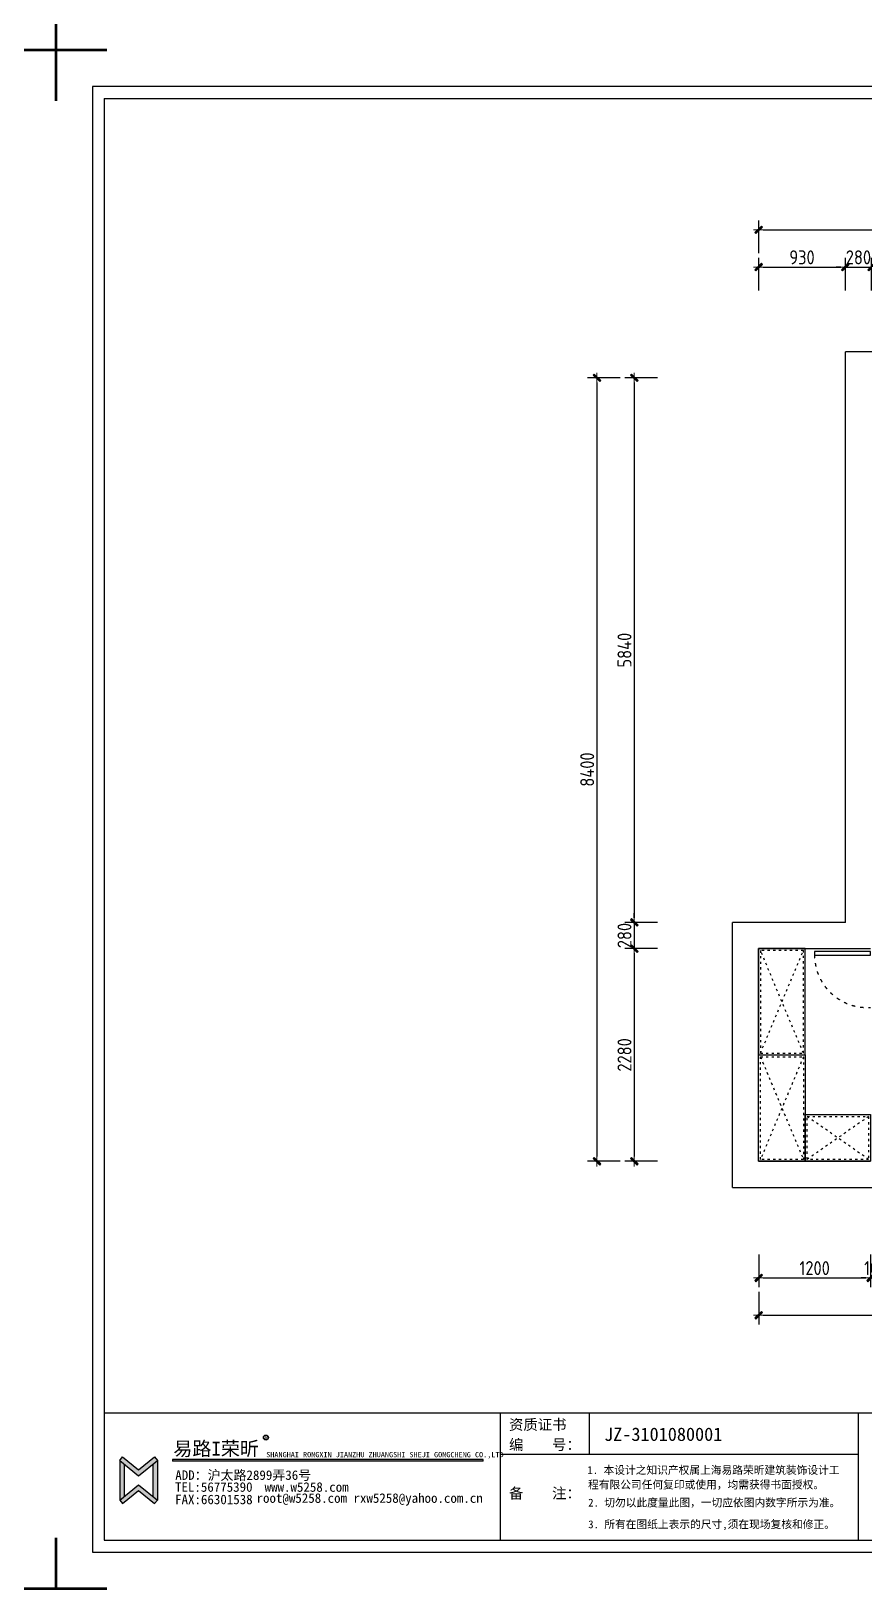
# Model space of a CAD drawing. Header units: millimetres. Extents: x -58733 to 427521, y -235734 to 553534.
# Drawn here: x 318671 to 327612, y -222214 to -205501 of the extents above; entities that cross this region are included whole.
import ezdxf

# ---------------------------------------------------------------- set-up
doc = ezdxf.new("R2010")
doc.units = ezdxf.units.MM
doc.linetypes.add('ACAD_ISO03W100', pattern=[30, 12, -18])
for name, color, linetype in [('02-活动家具', 1, 'Continuous'), ('图框', 251, 'Continuous'), ('目录文字', 8, 'Continuous')]:
    doc.layers.add(name, color=color, linetype=linetype)
doc.layers.add('墙体', color=7, linetype='Continuous', lineweight=30)
doc.styles.add('CCD_DIM', font='ARCHS.SHX')
doc.styles.get("Standard").update_dxf_attribs({"font": 'simsun.ttc'})
doc.styles.add('YQ_DIM', font='SUPEROS.SHX', dxfattribs={"width": 0.8, "bigfont": 'HZDX.SHX'})
doc.styles.add('宋体', font='simsun.ttc', dxfattribs={"height": 120})
doc.styles.add('英文', font='simhei.ttf')
doc.styles.add('黑体', font='simhei.ttf')
doc.dimstyles.new('海龍1：50', dxfattribs={"dimscale": 50, "dimtxt": 3, "dimasz": 1, "dimexe": 2, "dimexo": 2, "dimgap": 0.6, "dimtad": 1, "dimdec": 0, "dimrnd": 5, "dimdsep": 46, "dimtxsty": 'CCD_DIM', "dimblk": 'WS-cj', "dimcen": 1, "dimclrd": 242, "dimclre": 242, "dimclrt": 2, "dimadec": 0, "dimazin": 2, "dimtfac": 1, "dimtdec": 0, "dimtix": 1, "dimtmove": 2, "dimatfit": 3, "dimldrblk": 'CCD_Leader_Arrow', "dimfxl": 5, "dimfxlon": 1, "dimtolj": 1, "dimarcsym": 0})

# ---------------------------------------------------------------- blocks, each defined once
blk = doc.blocks.new('图框1比60')
h = blk.add_hatch(color=8)
edge = h.paths.add_edge_path()
edge.add_ellipse((163710, 45505), major_axis=(-0.2, 29.4), ratio=1, start_angle=269.6878, end_angle=449.6878)
edge.add_ellipse((163710, 45505), major_axis=(-0.2, 29.4), ratio=1, start_angle=89.5622, end_angle=269.5622)
edge = h.paths.add_edge_path(flags=16)
edge.add_ellipse((163710, 45505), major_axis=(0, 24.9), ratio=1, start_angle=269.966, end_angle=449.966)
edge.add_ellipse((163710, 45505), major_axis=(0, 24.9), ratio=1, start_angle=89.8872, end_angle=269.8872)
h = blk.add_hatch(color=8)
h.paths.add_polyline_path([(162213, 45056), (162434, 45236), (162401, 45277), (162213, 45124), (162025, 45277), (161992, 45236)])
h.paths.add_polyline_path([(162213, 44882), (162401, 44729), (162434, 44770), (162213, 44950), (161992, 44770), (162025, 44729)])
h = blk.add_hatch(color=8)
h.paths.add_polyline_path([(162044, 45193), (161992, 45236), (161992, 44770), (162044, 44813)])
h.paths.add_polyline_path([(162434, 45236), (162381, 45193), (162381, 44813), (162434, 44770)])
blk.add_hatch(color=8).paths.add_polyline_path([(162610, 45245), (162610, 45227), (166263, 45227), (166263, 45245)])
at = {"layer": '目录文字'}
h = blk.add_hatch(color=8, dxfattribs=at)
edge = h.paths.add_edge_path()
edge.add_ellipse((163710, 45505), major_axis=(-0.2, 29.4), ratio=1, start_angle=89.5622, end_angle=269.5622)
edge.add_ellipse((163710, 45505), major_axis=(-0.2, 29.4), ratio=1, start_angle=269.6621, end_angle=449.6621)
edge = h.paths.add_edge_path(flags=16)
edge.add_ellipse((163710, 45505), major_axis=(0, 24.9), ratio=1, start_angle=90.0288, end_angle=270.0288, ccw=False)
edge.add_ellipse((163710, 45505), major_axis=(0, 24.9), ratio=1, start_angle=-89.8872, end_angle=90.1128, ccw=False)
h.paths.add_polyline_path([(163689, 45539), (163733, 45539), (163733, 45472), (163689, 45472)], flags=9)
at = {"color": 8}
for p, q in [((161992, 45236), (162025, 45277)), ((162025, 45277), (162213, 45124)), ((162213, 45124), (162401, 45277)), ((162401, 45277), (162434, 45236)), ((161992, 45236), (161992, 44770)), ((161992, 45236), (162213, 45056)), ((162044, 45193), (162044, 44813)), ((162213, 45056), (162434, 45236)), ((162381, 45193), (162381, 44813)), ((162434, 45236), (162434, 44770)), ((166263, 45245), (162610, 45245)), ((166263, 45227), (162610, 45227)), ((166263, 45227), (166263, 45245)), ((161992, 44770), (162213, 44950)), ((162213, 44950), (162434, 44770)), ((161992, 44770), (162025, 44729)), ((162025, 44729), (162213, 44882)), ((162213, 44882), (162401, 44729)), ((162401, 44729), (162434, 44770))]:
    blk.add_line(p, q, dxfattribs=at)
blk.add_ellipse((163710, 45505, 0), major_axis=(0.1, 29.4), ratio=1, start_param=1.575118209033049, end_param=7.858303516212636, dxfattribs=at)
at = {"layer": '图框', "color": 121}
for p, q in [((161670, 61389), (161670, 44157)), ((186038, 61389), (161670, 61389)), ((161670, 44157), (186038, 44157))]:
    blk.add_line(p, q, dxfattribs=at)
at = {"layer": '图框', "color": 8}
for p, q in [((161809, 61249), (161809, 44297)), ((161809, 61249), (161809, 45797)), ((161809, 61249), (185898, 61249)), ((161809, 45797), (185898, 45797)), ((161809, 45797), (185898, 45797)), ((166465, 45797), (166465, 44297)), ((167511, 45797), (167511, 45305)), ((170675, 45797), (170675, 44297)), ((170675, 45305), (166465, 45305)), ((161809, 44297), (185898, 44297))]:
    blk.add_line(p, q, dxfattribs=at)
at = {"layer": '图框', "color": 121, "const_width": 28.3}
for points in [[(161841, 61818), (161241, 61818), (161241, 61217)], [(185866, 61818), (186467, 61818), (186467, 61217)], [(161841, 43728), (161241, 43728), (161241, 44329)], [(185866, 43728), (186467, 43728), (186467, 44329)]]:
    blk.add_lwpolyline(points, dxfattribs=at)
at = {"layer": '目录文字', "color": 8}
blk.add_line((162610, 45245), (162610, 45227), dxfattribs=at)
blk.add_ellipse((163710, 45505, 0), major_axis=(0.4, 24.9), ratio=1, start_param=1.571448490114663, end_param=7.854633797294249, dxfattribs=at)
for s, height, style, width, p in [('资质证书', 123.8, '宋体', 0.999898, (166569, 45595)), ('易路I荣昕', 164.1, '黑体', 0.999898, (162621, 45292)), ('R', 44.9, 'YQ_DIM', 0.8, (163698, 45483, 0)), ('编    号：', 123.8, '宋体', 0.999898, (166569, 45359)), ('SHANGHAI RONGXIN JIANZHU ZHUANGSHI SHEJI GONGCHENG CO.,LTD', 61.54, '英文', 0.999898, (163713, 45273)), ('ADD：沪太路2899弄36号', 111.72, '英文', 0.999898, (162644, 45007)), ('1. 本设计之知识产权属上海易路荣昕建筑装饰设计工', 92.51, '黑体', 0.999898, (167491, 45076)), ('TEL:56775390', 111.72, '英文', 0.999898, (162641, 44867)), ('www.w5258.com', 111.72, '英文', 0.999898, (163695, 44867)), ('备    注：', 123.8, '宋体', 0.999898, (166569, 44788)), ('程有限公司任何复印或使用，均需获得书面授权。', 92.51, '黑体', 0.999898, (167498, 44904)), ('FAX:66301538', 111.72, '英文', 0.999898, (162642, 44721)), ('root@w5258.com rxw5258@yahoo.com.cn', 111.72, '英文', 0.999898, (163600, 44737)), ('2. 切勿以此度量此图，一切应依图内数字所示为准。', 92.51, '黑体', 0.999898, (167500, 44693)), ('3. 所有在图纸上表示的尺寸,须在现场复核和修正。', 92.51, '黑体', 0.999898, (167500, 44438))]:
    blk.add_text(s, height=height, dxfattribs=dict(at, style=style, width=width)).set_placement(p)
at = {"layer": '目录文字', "width": 1}
blk.add_text('JZ-3101080001', height=157.18, dxfattribs=at).set_placement((167687, 45465))
blk = doc.blocks.new('WS-cj')
blk.add_hatch(color=1).paths.add_polyline_path([(0.59, 0.82), (-0.82, -0.59), (-0.59, -0.82), (0.82, 0.59)])
at = {"color": 1, "linetype": 'ByBlock', "lineweight": 0}
for p, q in [((-1.1, 0), (0, 0)), ((0, 0), (1.1, 0))]:
    blk.add_line(p, q, dxfattribs=at)
at = {"color": 1}
blk.add_lwpolyline([(0.59, 0.82), (-0.82, -0.59), (-0.59, -0.82), (0.82, 0.59)], close=True, dxfattribs=at)
blk = doc.blocks.new('*D1204')
at = {"color": 242, "lineweight": -2}
for p, q in [((165430, -208281), (165430, -207931)), ((165480, -208031), (166310, -208031)), ((166360, -208281), (166360, -207931))]:
    blk.add_line(p, q, dxfattribs=at)
at = {"layer": 'Defpoints', "color": 0}
for p in [(166360, -208031), (165430, -208431), (166360, -208431)]:
    blk.add_point(p, dxfattribs=at)
at = {"color": 242, "linetype": 'ByBlock', "lineweight": -2, "xscale": 50, "yscale": 50, "zscale": 50, "rotation": 180}
blk.add_blockref('WS-cj', (165430, -208031), dxfattribs=at)
at = {"color": 242, "linetype": 'ByBlock', "lineweight": -2, "xscale": 50, "yscale": 50, "zscale": 50}
blk.add_blockref('WS-cj', (166360, -208031), dxfattribs=at)
at = {"color": 2, "insert": (165895, -207926), "char_height": 150, "attachment_point": 5, "style": 'CCD_DIM'}
blk.add_mtext('\\A1;930', dxfattribs=at)
blk = doc.blocks.new('CCD_Leader_Arrow')
at = {"color": 1, "linetype": 'ByBlock'}
blk.add_line((0, 0), (-1, 0), dxfattribs=at)
for points in [[(-0.86, 0.67), (-0.6, 0.85), (-0.24, 0), (0, 0)], [(-0.86, -0.67), (-0.6, -0.85), (-0.24, 0), (0, 0)]]:
    blk.add_solid(points, dxfattribs=at)
blk = doc.blocks.new('*D1205')
at = {"color": 242, "lineweight": -2}
for p, q in [((166310, -208031), (166260, -208031)), ((166360, -208281), (166360, -207931)), ((166360, -208031), (166640, -208031)), ((166640, -208281), (166640, -207931)), ((166690, -208031), (166740, -208031))]:
    blk.add_line(p, q, dxfattribs=at)
at = {"layer": 'Defpoints', "color": 0}
for p in [(166640, -208031), (166360, -208431), (166640, -208431)]:
    blk.add_point(p, dxfattribs=at)
at = {"color": 242, "linetype": 'ByBlock', "lineweight": -2, "xscale": 50, "yscale": 50, "zscale": 50}
blk.add_blockref('WS-cj', (166360, -208031), dxfattribs=at)
at = {"color": 242, "linetype": 'ByBlock', "lineweight": -2, "xscale": 50, "yscale": 50, "zscale": 50, "rotation": 180}
blk.add_blockref('WS-cj', (166640, -208031), dxfattribs=at)
at = {"color": 2, "insert": (166500, -207926), "char_height": 150, "attachment_point": 5, "style": 'CCD_DIM'}
blk.add_mtext('\\A1;280', dxfattribs=at)
blk = doc.blocks.new('*D1209')
at = {"color": 242, "lineweight": -2}
for p, q in [((165430, -207881), (165430, -207531)), ((172960, -207881), (172960, -207531)), ((165480, -207631), (172910, -207631))]:
    blk.add_line(p, q, dxfattribs=at)
at = {"layer": 'Defpoints', "color": 0}
for p in [(172960, -207631), (165430, -208431), (172960, -208431)]:
    blk.add_point(p, dxfattribs=at)
at = {"color": 242, "linetype": 'ByBlock', "lineweight": -2, "xscale": 50, "yscale": 50, "zscale": 50, "rotation": 180}
blk.add_blockref('WS-cj', (165430, -207631), dxfattribs=at)
at = {"color": 242, "linetype": 'ByBlock', "lineweight": -2, "xscale": 50, "yscale": 50, "zscale": 50}
blk.add_blockref('WS-cj', (172960, -207631), dxfattribs=at)
at = {"color": 2, "insert": (169195, -207526), "char_height": 150, "attachment_point": 5, "style": 'CCD_DIM'}
blk.add_mtext('\\A1;7530', dxfattribs=at)
blk = doc.blocks.new('*D1210')
at = {"color": 242, "lineweight": -2}
for p, q in [((165430, -218619), (165430, -218969)), ((166630, -218619), (166630, -218969)), ((165480, -218869), (166580, -218869))]:
    blk.add_line(p, q, dxfattribs=at)
at = {"layer": 'Defpoints', "color": 0}
for p in [(165430, -218469), (166630, -218469), (166630, -218869)]:
    blk.add_point(p, dxfattribs=at)
at = {"color": 242, "linetype": 'ByBlock', "lineweight": -2, "xscale": 50, "yscale": 50, "zscale": 50, "rotation": 180}
blk.add_blockref('WS-cj', (165430, -218869), dxfattribs=at)
at = {"color": 242, "linetype": 'ByBlock', "lineweight": -2, "xscale": 50, "yscale": 50, "zscale": 50}
blk.add_blockref('WS-cj', (166630, -218869), dxfattribs=at)
at = {"color": 2, "insert": (166030, -218764), "char_height": 150, "attachment_point": 5, "style": 'CCD_DIM'}
blk.add_mtext('\\A1;1200', dxfattribs=at)
blk = doc.blocks.new('*D1215')
at = {"color": 242, "lineweight": -2}
for p, q in [((165430, -219019), (165430, -219369)), ((172960, -219019), (172960, -219369)), ((165480, -219269), (172910, -219269))]:
    blk.add_line(p, q, dxfattribs=at)
at = {"layer": 'Defpoints', "color": 0}
for p in [(165430, -218469), (172960, -218469), (172960, -219269)]:
    blk.add_point(p, dxfattribs=at)
at = {"color": 242, "linetype": 'ByBlock', "lineweight": -2, "xscale": 50, "yscale": 50, "zscale": 50, "rotation": 180}
blk.add_blockref('WS-cj', (165430, -219269), dxfattribs=at)
at = {"color": 242, "linetype": 'ByBlock', "lineweight": -2, "xscale": 50, "yscale": 50, "zscale": 50}
blk.add_blockref('WS-cj', (172960, -219269), dxfattribs=at)
at = {"color": 2, "insert": (169195, -219164), "char_height": 150, "attachment_point": 5, "style": 'CCD_DIM'}
blk.add_mtext('\\A1;7530', dxfattribs=at)
blk = doc.blocks.new('*D1216')
at = {"color": 242, "lineweight": -2}
for p, q in [((164346, -209218), (163996, -209218)), ((164096, -209268), (164096, -215008)), ((164346, -215058), (163996, -215058))]:
    blk.add_line(p, q, dxfattribs=at)
at = {"layer": 'Defpoints', "color": 0}
for p in [(164496, -209218), (164096, -215058), (164496, -215058)]:
    blk.add_point(p, dxfattribs=at)
at = {"color": 242, "linetype": 'ByBlock', "lineweight": -2, "xscale": 50, "yscale": 50, "zscale": 50}
for p, rotation in [((164096, -209218), 90), ((164096, -215058), 270)]:
    blk.add_blockref('WS-cj', p, dxfattribs=dict(at, rotation=rotation))
at = {"color": 2, "insert": (163991, -212138), "char_height": 150, "attachment_point": 5, "rotation": 90, "style": 'CCD_DIM'}
blk.add_mtext('\\A1;5840', dxfattribs=at)
blk = doc.blocks.new('*D1217')
at = {"color": 242, "lineweight": -2}
for p, q in [((164346, -215058), (163996, -215058)), ((164096, -215008), (164096, -214958)), ((164096, -215058), (164096, -215338)), ((164346, -215338), (163996, -215338)), ((164096, -215388), (164096, -215438))]:
    blk.add_line(p, q, dxfattribs=at)
at = {"layer": 'Defpoints', "color": 0}
for p in [(164496, -215058), (164096, -215338), (164496, -215338)]:
    blk.add_point(p, dxfattribs=at)
at = {"color": 242, "linetype": 'ByBlock', "lineweight": -2, "xscale": 50, "yscale": 50, "zscale": 50}
for p, rotation in [((164096, -215058), 270), ((164096, -215338), 90)]:
    blk.add_blockref('WS-cj', p, dxfattribs=dict(at, rotation=rotation))
at = {"color": 2, "insert": (163991, -215198), "char_height": 150, "attachment_point": 5, "rotation": 90, "style": 'CCD_DIM'}
blk.add_mtext('\\A1;280', dxfattribs=at)
blk = doc.blocks.new('*D1218')
at = {"color": 242, "lineweight": -2}
for p, q in [((164346, -215338), (163996, -215338)), ((164096, -215388), (164096, -217568)), ((164346, -217618), (163996, -217618))]:
    blk.add_line(p, q, dxfattribs=at)
at = {"layer": 'Defpoints', "color": 0}
for p in [(164496, -215338), (164096, -217618), (164496, -217618)]:
    blk.add_point(p, dxfattribs=at)
at = {"color": 242, "linetype": 'ByBlock', "lineweight": -2, "xscale": 50, "yscale": 50, "zscale": 50}
for p, rotation in [((164096, -215338), 90), ((164096, -217618), 270)]:
    blk.add_blockref('WS-cj', p, dxfattribs=dict(at, rotation=rotation))
at = {"color": 2, "insert": (163991, -216478), "char_height": 150, "attachment_point": 5, "rotation": 90, "style": 'CCD_DIM'}
blk.add_mtext('\\A1;2280', dxfattribs=at)
blk = doc.blocks.new('*D1219')
at = {"color": 242, "lineweight": -2}
for p, q in [((163946, -209218), (163596, -209218)), ((163696, -209268), (163696, -217568)), ((163946, -217618), (163596, -217618))]:
    blk.add_line(p, q, dxfattribs=at)
at = {"layer": 'Defpoints', "color": 0}
for p in [(164496, -209218), (163696, -217618), (164496, -217618)]:
    blk.add_point(p, dxfattribs=at)
at = {"color": 242, "linetype": 'ByBlock', "lineweight": -2, "xscale": 50, "yscale": 50, "zscale": 50}
for p, rotation in [((163696, -209218), 90), ((163696, -217618), 270)]:
    blk.add_blockref('WS-cj', p, dxfattribs=dict(at, rotation=rotation))
at = {"color": 2, "insert": (163591, -213418), "char_height": 150, "attachment_point": 5, "rotation": 90, "style": 'CCD_DIM'}
blk.add_mtext('\\A1;8400', dxfattribs=at)
blk = doc.blocks.new('*D1227')
at = {"color": 242, "lineweight": -2}
for p, q in [((166630, -218619), (166630, -218969)), ((166730, -218619), (166730, -218969)), ((166580, -218869), (166530, -218869)), ((166630, -218869), (166730, -218869)), ((166780, -218869), (166830, -218869))]:
    blk.add_line(p, q, dxfattribs=at)
at = {"layer": 'Defpoints', "color": 0}
for p in [(166630, -218469), (166730, -218469), (166730, -218869)]:
    blk.add_point(p, dxfattribs=at)
at = {"color": 242, "linetype": 'ByBlock', "lineweight": -2, "xscale": 50, "yscale": 50, "zscale": 50}
blk.add_blockref('WS-cj', (166630, -218869), dxfattribs=at)
at = {"color": 242, "linetype": 'ByBlock', "lineweight": -2, "xscale": 50, "yscale": 50, "zscale": 50, "rotation": 180}
blk.add_blockref('WS-cj', (166730, -218869), dxfattribs=at)
at = {"color": 2, "insert": (166680, -218764), "char_height": 150, "attachment_point": 5, "style": 'CCD_DIM'}
blk.add_mtext('\\A1;100', dxfattribs=at)
blk = doc.blocks.new('家具哈哈')
for p, q in [((166359.6, -215058.4), (166359.6, -208938.4)), ((166869.6, -208938.4), (166359.6, -208938.4)), ((165149.6, -217898.4), (165149.6, -215058.4)), ((166359.6, -215058.4), (165149.6, -215058.4)), ((165429.6, -217618.4), (165429.6, -215338.4)), ((165429.6, -215338.4), (166629.6, -215338.4)), ((165429.6, -217618.4), (166629.6, -217618.4)), ((165149.6, -217898.4), (169129.6, -217898.4))]:
    blk.add_line(p, q)
at = {"layer": '02-活动家具', "color": 251, "linetype": 'ACAD_ISO03W100', "ltscale": 2}
for p, q in [((165449.6, -216458.4), (165909.6, -215358.4)), ((165909.6, -216458.4), (165449.6, -215358.4)), ((165449.6, -216498.4), (165909.6, -217598.4)), ((165909.6, -216498.4), (165449.6, -217598.4)), ((166609.6, -217138.4), (165949.6, -217598.4)), ((166609.6, -217598.4), (165949.6, -217138.4))]:
    blk.add_line(p, q, dxfattribs=at)
at = {"layer": '02-活动家具'}
for points in [[(165929.6, -215338.4), (165429.6, -215338.4), (165429.6, -216478.4), (165929.6, -216478.4)], [(166629.6, -215368.4), (166029.6, -215368.4), (166029.6, -215408.4), (166629.6, -215408.4)], [(165929.6, -217618.4), (165429.6, -217618.4), (165429.6, -216478.4), (165929.6, -216478.4)], [(165929.6, -217618.4), (165929.6, -217118.4), (166629.6, -217118.4), (166629.6, -217618.4)]]:
    blk.add_lwpolyline(points, close=True, dxfattribs=at)
at = {"layer": '02-活动家具', "color": 251, "linetype": 'ACAD_ISO03W100', "ltscale": 2}
for points in [[(165909.6, -215358.4), (165449.6, -215358.4), (165449.6, -216458.4), (165909.6, -216458.4)], [(165909.6, -217598.4), (165449.6, -217598.4), (165449.6, -216498.4), (165909.6, -216498.4)], [(165949.6, -217598.4), (165949.6, -217138.4), (166609.6, -217138.4), (166609.6, -217598.4)]]:
    blk.add_lwpolyline(points, close=True, dxfattribs=at)
at = {"layer": '02-活动家具', "color": 8, "linetype": 'ACAD_ISO03W100', "ltscale": 3}
blk.add_arc((166592.4, -215406.8), 562.8, 179.83666, 273.78653, dxfattribs=at)
for base, p1, p2, picture, middle in [((172959.6, -207630.5), (165429.6, -208430.5), (172959.6, -208430.5), '*D1209', (169194.6, -207525.5)), ((166359.6, -208030.5), (165429.6, -208430.5), (166359.6, -208430.5), '*D1204', (165894.6, -207925.5)), ((166639.6, -208030.5), (166359.6, -208430.5), (166639.6, -208430.5), '*D1205', (166499.6, -207925.5)), ((166629.6, -218868.8), (165429.6, -218468.8), (166629.6, -218468.8), '*D1210', (166029.6, -218763.8)), ((172959.6, -219268.8), (165429.6, -218468.8), (172959.6, -218468.8), '*D1215', (169194.6, -219163.8))]:
    dim = blk.add_linear_dim(base=base, p1=p1, p2=p2, dimstyle='海龍1：50')
    dim.commit()
    dim.dimension.update_dxf_attribs({"geometry": picture, "text_midpoint": middle})
for base, p1, p2, picture, middle in [((163695.7, -217618.4), (164495.7, -209218.4), (164495.7, -217618.4), '*D1219', (163590.7, -213418.4)), ((164095.7, -215058.4), (164495.7, -209218.4), (164495.7, -215058.4), '*D1216', (163990.7, -212138.4)), ((164095.7, -215338.4), (164495.7, -215058.4), (164495.7, -215338.4), '*D1217', (163990.7, -215198.4)), ((164095.7, -217618.4), (164495.7, -215338.4), (164495.7, -217618.4), '*D1218', (163990.7, -216478.4))]:
    dim = blk.add_linear_dim(base=base, p1=p1, p2=p2, angle=90, dimstyle='海龍1：50')
    dim.commit()
    dim.dimension.update_dxf_attribs({"geometry": picture, "text_midpoint": middle})
dim = blk.add_linear_dim(base=(166729.6, -218868.8), p1=(166629.6, -218468.8), p2=(166729.6, -218468.8), dimstyle='海龍1：50', override={"dimtxsty": 'CCD_DIM', "dimldrblk": 'CCD_Leader_Arrow'})
dim.commit()
dim.dimension.update_dxf_attribs({"geometry": '*D1227', "text_midpoint": (166679.6, -218763.8)})

msp = doc.modelspace()

# ---------------------------------------------------------------- block references
at = {"color": 140}
msp.add_blockref('家具哈哈', (161043.5, 0), dxfattribs=at)
at = {"layer": '墙体', "color": 0, "xscale": 0.9120113186390109, "yscale": 0.9120113186390109, "zscale": 0.9120113186390109}
for p in [(148877.4, -245583.6), (171883.6, -245583.6), (148877.4, -262081.4), (171883.6, -262081.4)]:
    msp.add_blockref('图框1比60', p, dxfattribs=at)

doc.saveas('drawing.dxf')
